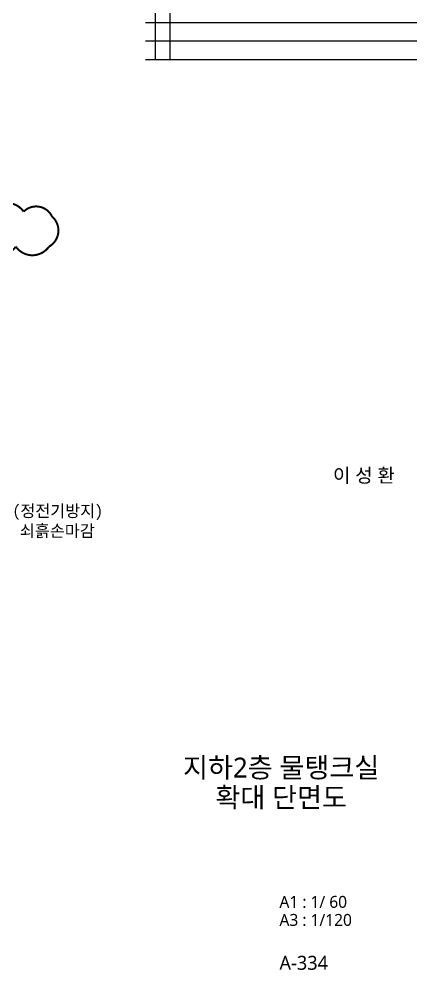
# Model space of a CAD drawing. Header units: inches. Extents: x 2004 to 150234, y 6875187 to 6994525.
# Drawn here: x 92371 to 98371, y 6875519 to 6889862 of the extents above; entities that cross this region are included whole.
import ezdxf
from ezdxf.enums import TextEntityAlignment as Align

# ---------------------------------------------------------------- set-up
doc = ezdxf.new("R2010")
doc.units = ezdxf.units.IN
doc.header["$MEASUREMENT"] = 0
for name, color, linetype, lineweight in [('A-BORD-TEXT', 3, 'CONTINUOUS', 25), ('A-MKXS-TEXT1', 3, 'CONTINUOUS', 25), ('A-XXXX-TXT1', 3, 'CONTINUOUS', 25), ('REV-202205', 20, 'CONTINUOUS', 25)]:
    doc.layers.add(name, color=color, linetype=linetype, lineweight=lineweight)
doc.layers.add('A-XXXX-NPLT', color=144, linetype='CONTINUOUS', plot=False)
doc.styles.add('돋움체', font='')
doc.styles.add('맑은고딕', font='malgun.ttf')
doc.styles.get('돋움체').set_extended_font_data('DotumChe')

# ---------------------------------------------------------------- blocks, each defined once
blk = doc.blocks.new('NOTE')
at = {"layer": 'A-XXXX-NPLT'}
for p, q in [((1010659.8, 179732.7), (1010659.8, 175812.7)), ((1010734.1, 175812.7), (1010734.1, 179732.7)), ((1010609.8, 179546.1), (1011974.8, 179546.1)), ((1010609.8, 179452.7), (1011974.8, 179452.7)), ((1010609.8, 179359.4), (1011974.8, 179359.4)), ((1010609.8, 179266.1), (1011974.8, 179266.1)), ((1010609.8, 179172.7), (1011974.8, 179172.7)), ((1010609.8, 179079.4), (1011974.8, 179079.4)), ((1010609.8, 178986.1), (1011974.8, 178986.1)), ((1010609.8, 178892.7), (1011974.8, 178892.7)), ((1010609.8, 178799.4), (1011974.8, 178799.4)), ((1010609.8, 178706.1), (1011974.8, 178706.1)), ((1010609.8, 178612.7), (1011974.8, 178612.7)), ((1010609.8, 178519.4), (1011974.8, 178519.4)), ((1010609.8, 178426.1), (1011974.8, 178426.1)), ((1010609.8, 178332.7), (1011974.8, 178332.7)), ((1010609.8, 178239.4), (1011974.8, 178239.4)), ((1010609.8, 178146.1), (1011974.8, 178146.1)), ((1010609.8, 178052.7), (1011974.8, 178052.7)), ((1010609.8, 177959.4), (1011974.8, 177959.4)), ((1010609.8, 177866.1), (1011974.8, 177866.1)), ((1010609.8, 177772.7), (1011974.8, 177772.7)), ((1010609.8, 177679.4), (1011974.8, 177679.4)), ((1010609.8, 177586.1), (1011974.8, 177586.1)), ((1010609.8, 177492.7), (1011974.8, 177492.7)), ((1010609.8, 177399.4), (1011974.8, 177399.4)), ((1010609.8, 177306.1), (1011974.8, 177306.1)), ((1010609.8, 177212.7), (1011974.8, 177212.7)), ((1010609.8, 177119.4), (1011974.8, 177119.4)), ((1010609.8, 177026.1), (1011974.8, 177026.1)), ((1010609.8, 176932.7), (1011974.8, 176932.7)), ((1010609.8, 176839.4), (1011974.8, 176839.4)), ((1010609.8, 176746.1), (1011974.8, 176746.1)), ((1010609.8, 176652.7), (1011974.8, 176652.7)), ((1010609.8, 176559.4), (1011974.8, 176559.4)), ((1010609.8, 176466.1), (1011974.8, 176466.1)), ((1010609.8, 176372.7), (1011974.8, 176372.7)), ((1010609.8, 176279.4), (1011974.8, 176279.4)), ((1010609.8, 176186.1), (1011974.8, 176186.1)), ((1010609.8, 176092.7), (1011974.8, 176092.7)), ((1010609.8, 175999.4), (1011974.8, 175999.4)), ((1010609.8, 175906.1), (1011974.8, 175906.1)), ((1010609.8, 175812.7), (1011974.8, 175812.7))]:
    blk.add_line(p, q, dxfattribs=at)

msp = doc.modelspace()

# ---------------------------------------------------------------- linework, layer by layer
at = {"layer": 'REV-202205', "const_width": 30}
msp.add_lwpolyline([(89322.7, 6886428.7, 0.5205671), (89822.7, 6886428.7, 0.5205671), (90322.7, 6886428.7, 0.5205671), (90822.7, 6886428.7, 0.5205671), (91322.7, 6886428.7, 0.5205671), (91822.7, 6886428.7, 0.5205671), (92322.7, 6886428.7, 0.5205671), (92822.7, 6886428.7, 0.5205671), (92867.9, 6886883.5, 0.5205671), (92440.9, 6886956.5, 0.5205671), (91940.9, 6886956.5, 0.5205671), (91440.9, 6886956.5, 0.5205671), (90940.9, 6886956.5, 0.5205671), (90440.9, 6886956.5, 0.5205671), (89940.9, 6886956.5, 0.5205671), (89440.9, 6886956.5, 0.5205671)], format="xyb", close=True, dxfattribs=at)

# ---------------------------------------------------------------- block references
at = {"layer": 'A-XXXX-TXT1', "xscale": 3, "yscale": 3, "zscale": 3}
msp.add_blockref('NOTE', (-2937553.6, 6361813.5), dxfattribs=at)

# ---------------------------------------------------------------- texts
at = {"layer": 'A-BORD-TEXT', "style": '맑은고딕'}
msp.add_text('이 성 환', height=210, dxfattribs=at).set_placement((98036.2, 6882873.5), align=Align.RIGHT)
for s, p in [('지하2층 물탱크실', (96323.3, 6878571.7)), ('확대 단면도', (96323.3, 6878121.7))]:
    msp.add_text(s, height=300, dxfattribs=at).set_placement(p, align=Align.MIDDLE_CENTER)
at = {"layer": 'A-MKXS-TEXT1', "style": '돋움체'}
for s, p in [('THK0.3 에폭시 코팅(정전기방지)', (90213.5, 6882441.9)), ('THK155무근콘크리트 쇠흙손마감', (90213.5, 6882141.9))]:
    msp.add_text(s, height=180, dxfattribs=at).set_placement(p, align=Align.MIDDLE_LEFT)
at = {"layer": 'A-XXXX-TXT1', "style": '맑은고딕'}
for s, height, p in [('A1 : 1/ 60', 180, (96297.5, 6876456.3)), ('A3 : 1/120', 180, (96297.5, 6876184.2)), ('A-334', 210, (96297.5, 6875522.1))]:
    msp.add_text(s, height=height, dxfattribs=at).set_placement(p)

doc.saveas('drawing.dxf')
